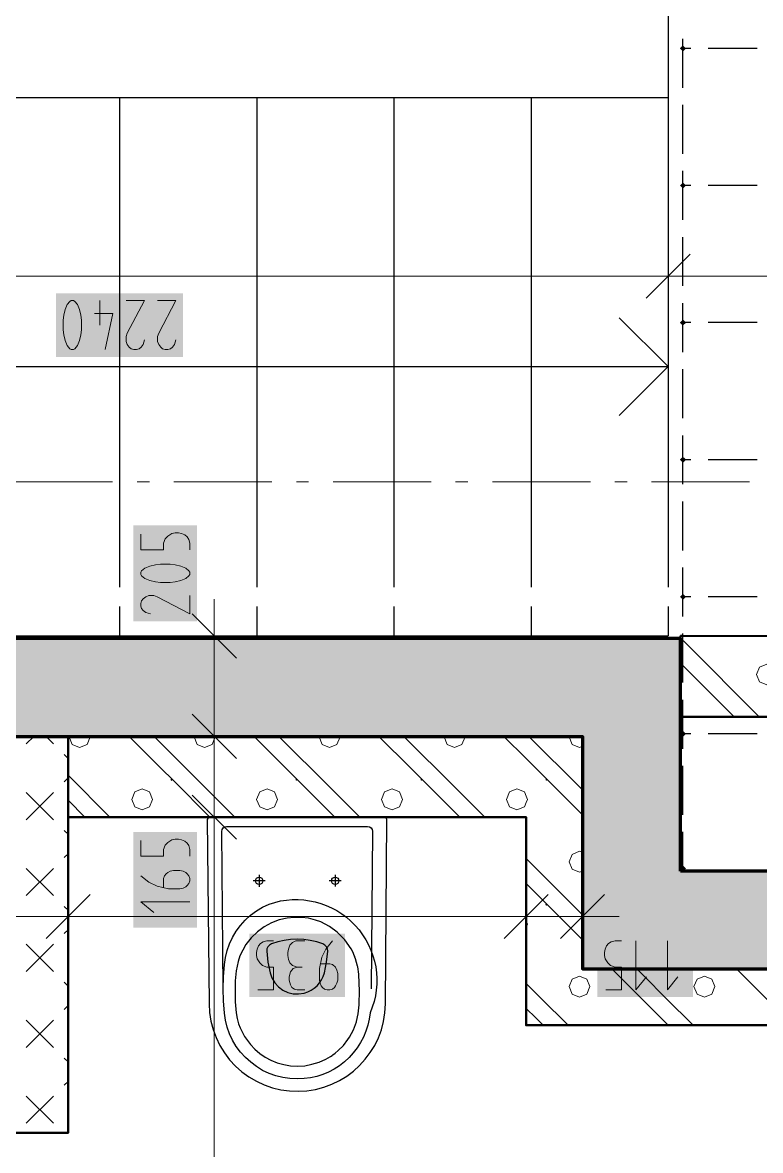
# Model space of a CAD drawing. Header units: millimetres. Extents: x 0 to 594, y 0 to 420.
# Drawn here: x 519.85 to 535.29, y 202.94 to 226.55 of the extents above; entities that cross this region are included whole.
import ezdxf

# ---------------------------------------------------------------- set-up
doc = ezdxf.new("R2010")
doc.units = ezdxf.units.MM
doc.header["$LTSCALE"] = 8
for name, color, linetype in [('PDF_Dokresleni pod rovinou rezu', 7, 'Continuous'), ('PDF_Instalacni prizdivky', 7, 'Continuous'), ('PDF_Koty delkove', 7, 'Continuous'), ('PDF_Osy hlavni', 7, 'Continuous'), ('PDF_Pricky CP', 7, 'Continuous'), ('PDF_Sanita', 7, 'Continuous'), ('PDF_Schody 2D', 7, 'Continuous'), ('PDF_Steny obvodove nosne', 7, 'Continuous')]:
    doc.layers.add(name, color=color, linetype=linetype)

msp = doc.modelspace()

# ---------------------------------------------------------------- linework, layer by layer
at = {"layer": 'PDF_Dokresleni pod rovinou rezu', "lineweight": 25}
for points in [[(533.669, 225.19), (533.669, 226.215)], [(533.834, 226.012), (533.669, 226.012)], [(535.218, 226.012), (534.193, 226.012)], [(533.669, 223.806), (533.669, 224.831)], [(533.669, 222.422), (533.669, 223.447)], [(533.834, 223.142), (533.669, 223.142)], [(535.218, 223.142), (534.193, 223.142)], [(533.669, 221.039), (533.669, 222.064)], [(533.669, 219.655), (533.669, 220.68)], [(533.834, 220.272), (533.669, 220.272)], [(535.218, 220.272), (534.193, 220.272)], [(533.669, 218.271), (533.669, 219.296)], [(533.669, 216.887), (533.669, 217.912)], [(533.834, 217.402), (533.669, 217.402)], [(535.218, 217.402), (534.193, 217.402)], [(533.669, 215.504), (533.669, 216.529)], [(533.669, 214.12), (533.669, 215.145)], [(533.834, 214.532), (533.669, 214.532)], [(535.218, 214.532), (534.193, 214.532)], [(533.669, 212.736), (533.669, 213.761)], [(533.669, 211.353), (533.669, 212.378)], [(533.834, 211.662), (533.669, 211.662)], [(535.218, 211.662), (534.193, 211.662)], [(533.669, 209.969), (533.669, 210.994)], [(533.669, 208.844), (533.669, 209.61)]]:
    msp.add_lwpolyline(points, dxfattribs=at)
at = {"layer": 'PDF_Dokresleni pod rovinou rezu', "lineweight": 25, "transparency": 33554559}
for points in [[(533.734, 226.012), (533.669, 225.948), (533.669, 226.076), (533.605, 226.012)], [(533.734, 223.142), (533.669, 223.078), (533.669, 223.206), (533.605, 223.142)], [(533.734, 220.272), (533.669, 220.208), (533.669, 220.336), (533.605, 220.272)], [(533.734, 217.402), (533.669, 217.338), (533.669, 217.466), (533.605, 217.402)], [(533.734, 214.532), (533.669, 214.468), (533.669, 214.596), (533.605, 214.532)], [(533.734, 211.662), (533.669, 211.598), (533.669, 211.727), (533.605, 211.662)], [(533.669, 208.78), (533.605, 208.844), (533.734, 208.844), (533.669, 208.908)]]:
    msp.add_solid(points, dxfattribs=at)
at = {"layer": 'PDF_Instalacni prizdivky', "lineweight": 50}
msp.add_lwpolyline([(544.996, 213.709), (544.944, 213.709), (533.669, 213.712), (533.618, 213.712), (533.618, 213.661), (533.618, 213.661), (533.618, 212.021), (544.996, 212.017)], close=True, dxfattribs=at)
at = {"layer": 'PDF_Instalacni prizdivky', "lineweight": 9}
for points in [[(535.264, 212.021), (533.726, 213.559), (533.618, 213.666)], [(534.741, 212.021), (533.618, 213.144)], [(520.835, 211.611), (520.83, 211.598), (520.894, 211.443), (521.049, 211.379), (521.204, 211.443), (521.269, 211.598), (521.263, 211.611)], [(522.748, 210.945), (522.082, 211.611)], [(524.296, 209.92), (523.271, 210.945), (523.01, 211.206), (522.605, 211.611)], [(523.449, 211.611), (523.443, 211.598), (523.508, 211.443), (523.663, 211.379), (523.818, 211.443), (523.883, 211.598), (523.877, 211.611)], [(525.362, 210.945), (524.696, 211.611)], [(526.91, 209.92), (525.885, 210.945), (525.623, 211.206), (525.218, 211.611)], [(526.062, 211.611), (526.057, 211.598), (526.121, 211.443), (526.277, 211.379), (526.432, 211.443), (526.496, 211.598), (526.491, 211.611)], [(527.976, 210.945), (527.309, 211.611)], [(529.523, 209.92), (528.498, 210.945), (528.237, 211.206), (527.832, 211.611)], [(528.676, 211.611), (528.671, 211.598), (528.735, 211.443), (528.89, 211.379), (529.046, 211.443), (529.11, 211.598), (529.105, 211.611)], [(530.589, 210.945), (530.389, 211.145), (529.923, 211.611)], [(531.568, 210.489), (531.112, 210.945), (530.851, 211.206), (530.446, 211.611)], [(531.29, 211.611), (531.285, 211.598), (531.349, 211.443), (531.504, 211.379), (531.568, 211.405)], [(523.01, 210.684), (522.748, 210.945)], [(525.623, 210.684), (525.362, 210.945)], [(528.237, 210.684), (527.976, 210.945)], [(530.851, 210.684), (530.589, 210.945)], [(521.682, 209.92), (520.806, 210.796)], [(523.773, 209.92), (523.01, 210.684)], [(526.387, 209.92), (525.623, 210.684)], [(529.001, 209.92), (528.237, 210.684)], [(531.568, 209.966), (530.851, 210.684)], [(524.97, 210.511), (524.815, 210.447), (524.75, 210.292), (524.815, 210.136), (524.97, 210.072), (525.125, 210.136), (525.189, 210.292), (525.125, 210.447)], [(525.125, 210.447), (524.97, 210.511)], [(530.389, 210.358), (530.353, 210.447), (530.197, 210.511), (530.042, 210.447), (529.978, 210.292), (530.042, 210.136), (530.197, 210.072), (530.353, 210.136), (530.389, 210.225)], [(521.159, 209.92), (520.806, 210.274)], [(530.389, 210.225), (530.417, 210.292), (530.389, 210.358)], [(531.568, 209.178), (531.504, 209.204), (531.349, 209.14), (531.285, 208.985), (531.349, 208.829), (531.504, 208.765), (531.568, 208.792)], [(531.568, 207.875), (531.112, 208.331), (530.851, 208.593), (530.389, 209.054)], [(530.589, 208.331), (530.389, 208.531)], [(530.851, 208.07), (530.589, 208.331)], [(531.568, 207.352), (530.851, 208.07)], [(530.389, 207.612), (530.417, 207.678), (530.389, 207.744)], [(533.357, 205.564), (533.203, 205.717), (532.178, 206.742)], [(533.88, 205.564), (533.726, 205.717), (533.464, 205.979), (532.701, 206.742)], [(535.971, 205.564), (535.817, 205.717), (534.792, 206.742)], [(531.266, 205.564), (531.112, 205.717), (530.851, 205.979), (530.389, 206.44)], [(530.743, 205.564), (530.589, 205.717), (530.389, 205.917)]]:
    msp.add_lwpolyline(points, dxfattribs=at)
for points in [[(535.425, 213.125), (535.269, 213.06), (535.205, 212.905), (535.269, 212.75), (535.425, 212.686), (535.58, 212.75), (535.644, 212.905), (535.58, 213.06)], [(522.356, 210.511), (522.201, 210.447), (522.137, 210.292), (522.201, 210.136), (522.356, 210.072), (522.511, 210.136), (522.576, 210.292), (522.511, 210.447)], [(527.584, 210.511), (527.428, 210.447), (527.364, 210.292), (527.428, 210.136), (527.584, 210.072), (527.739, 210.136), (527.803, 210.292), (527.739, 210.447)], [(531.504, 206.59), (531.349, 206.526), (531.285, 206.371), (531.349, 206.216), (531.504, 206.151), (531.659, 206.216), (531.724, 206.371), (531.659, 206.526)], [(534.118, 206.59), (533.963, 206.526), (533.898, 206.371), (533.963, 206.216), (534.118, 206.151), (534.273, 206.216), (534.337, 206.371), (534.273, 206.526)]]:
    msp.add_lwpolyline(points, close=True, dxfattribs=at)
at = {"layer": 'PDF_Instalacni prizdivky', "lineweight": 50}
for points in [[(531.568, 206.742), (531.568, 211.611), (530.389, 211.611), (520.806, 211.611), (520.806, 209.92), (530.389, 209.92), (530.389, 206.742)], [(530.389, 206.742), (530.389, 205.564), (545.764, 205.564), (545.816, 205.564), (545.816, 206.742), (533.618, 206.742), (531.568, 206.742)]]:
    msp.add_lwpolyline(points, dxfattribs=at)
at = {"layer": 'PDF_Instalacni prizdivky', "lineweight": 9, "transparency": 33554559}
for points in [[(522.97, 210.679), (522.947, 210.702), (522.993, 210.702), (522.97, 210.725)], [(525.584, 210.679), (525.561, 210.702), (525.607, 210.702), (525.584, 210.725)], [(528.198, 210.679), (528.175, 210.702), (528.221, 210.702), (528.198, 210.725)], [(530.812, 210.679), (530.788, 210.702), (530.835, 210.702), (530.812, 210.725)], [(530.812, 208.065), (530.788, 208.088), (530.835, 208.088), (530.812, 208.111)]]:
    msp.add_solid(points, dxfattribs=at)
at = {"layer": 'PDF_Koty delkove', "lineweight": 18}
for points in [[(533.362, 222.015), (533.362, 221.246), (533.362, 220.477)], [(533.823, 221.707), (532.901, 220.785)], [(544.944, 221.246), (533.362, 221.246), (510.402, 221.246), (501.792, 221.246), (492.153, 221.246), (492.136, 221.246), (487.237, 221.246), (481.087, 221.246), (470.838, 221.246), (469.351, 221.246), (434.86, 221.246), (428.813, 221.246), (416.513, 221.246), (405.084, 221.246)], [(520.705, 220.323), (520.705, 220.118), (520.719, 220.016), (520.746, 219.896), (520.787, 219.794), (520.841, 219.725), (520.869, 219.709), (520.923, 219.709), (520.951, 219.725), (521.005, 219.794), (521.046, 219.896), (521.074, 220.016), (521.088, 220.118), (521.088, 220.323), (521.074, 220.425), (521.046, 220.545), (521.005, 220.648), (520.951, 220.716), (520.923, 220.734), (520.869, 220.734), (520.841, 220.716), (520.787, 220.648)], [(520.787, 220.648), (520.746, 220.545), (520.719, 220.425), (520.705, 220.323)], [(521.471, 220.734), (521.471, 220.221)], [(522.019, 220.734), (522.402, 220.734), (522.046, 220.05), (522.019, 219.981), (522.019, 219.879), (522.046, 219.811), (522.087, 219.76), (522.128, 219.725), (522.183, 219.709), (522.237, 219.709), (522.292, 219.725), (522.333, 219.76), (522.374, 219.811), (522.402, 219.913)], [(522.676, 220.734), (523.059, 220.734), (522.703, 220.05), (522.676, 219.981), (522.676, 219.879), (522.703, 219.811), (522.744, 219.76), (522.785, 219.725), (522.84, 219.709), (522.894, 219.709), (522.949, 219.725), (522.99, 219.76), (523.031, 219.811), (523.059, 219.913)], [(521.362, 220.46), (521.745, 220.46), (521.58, 219.709)], [(522.328, 215.844), (522.328, 215.516), (522.806, 215.516), (522.806, 215.653), (522.841, 215.748), (522.892, 215.803), (522.977, 215.857), (523.045, 215.871), (523.114, 215.871), (523.182, 215.857), (523.25, 215.83), (523.301, 215.789), (523.336, 215.735), (523.353, 215.653), (523.353, 215.516)], [(522.942, 215.214), (522.737, 215.214), (522.636, 215.2), (522.516, 215.173), (522.414, 215.132), (522.345, 215.078), (522.328, 215.05), (522.328, 214.996), (522.345, 214.968), (522.414, 214.914), (522.516, 214.873), (522.636, 214.845), (522.737, 214.831), (522.942, 214.831), (523.045, 214.845), (523.165, 214.873), (523.267, 214.914), (523.336, 214.968), (523.353, 214.996), (523.353, 215.05), (523.336, 215.078), (523.267, 215.132), (523.165, 215.173)], [(523.165, 215.173), (523.045, 215.2), (522.942, 215.214)], [(523.353, 214.557), (523.353, 214.174), (522.67, 214.53), (522.601, 214.557), (522.499, 214.557), (522.431, 214.53), (522.38, 214.489), (522.345, 214.448), (522.328, 214.393), (522.328, 214.339), (522.345, 214.284), (522.38, 214.243), (522.431, 214.202), (522.532, 214.174)], [(523.866, 213.712), (523.866, 214.481)], [(524.327, 213.251), (523.405, 214.174)], [(524.635, 213.712), (523.866, 213.712), (523.097, 213.712)], [(523.866, 131.969), (523.866, 162.383), (523.866, 184.193), (523.866, 185.679), (523.866, 186.704), (523.866, 209.92), (523.866, 211.611), (523.866, 213.712)], [(524.327, 211.15), (523.405, 212.072)], [(524.635, 211.611), (523.866, 211.611), (523.097, 211.611)], [(524.327, 209.459), (523.405, 210.381)], [(524.635, 209.92), (523.866, 209.92), (523.097, 209.92)], [(522.328, 209.432), (522.328, 209.103), (522.806, 209.103), (522.806, 209.241), (522.841, 209.336), (522.892, 209.391), (522.977, 209.445), (523.045, 209.459), (523.114, 209.459), (523.182, 209.445), (523.25, 209.418), (523.301, 209.377), (523.336, 209.323), (523.353, 209.241), (523.353, 209.103)], [(522.806, 208.446), (522.806, 208.638), (522.824, 208.693), (522.857, 208.734), (522.892, 208.761), (522.942, 208.788), (523.011, 208.802), (523.147, 208.802), (523.216, 208.788), (523.267, 208.761), (523.301, 208.734), (523.336, 208.693), (523.353, 208.638), (523.353, 208.583), (523.336, 208.528), (523.301, 208.487), (523.267, 208.46), (523.216, 208.432), (523.147, 208.418), (522.909, 208.418), (522.67, 208.473), (522.499, 208.556)], [(520.806, 208.611), (520.806, 207.842), (520.806, 207.073)], [(522.499, 208.556), (522.328, 208.693)], [(530.389, 208.611), (530.389, 207.842), (530.389, 207.073)], [(531.568, 208.611), (531.568, 207.842), (531.568, 207.073)], [(521.267, 208.303), (520.345, 207.381)], [(530.851, 208.303), (529.928, 207.381)], [(532.029, 208.303), (531.107, 207.381)], [(523.353, 208.145), (522.328, 208.145), (522.601, 207.926)], [(531.568, 207.842), (530.565, 207.842), (530.389, 207.842), (528.052, 207.842), (520.806, 207.842), (519.217, 207.842), (511.53, 207.842), (509.941, 207.842), (496.155, 207.842)], [(531.568, 207.842), (532.337, 207.842)], [(524.776, 206.304), (525.104, 206.304), (525.104, 206.782), (524.967, 206.782), (524.872, 206.817), (524.817, 206.868), (524.763, 206.953), (524.749, 207.021), (524.749, 207.089), (524.763, 207.158), (524.79, 207.226), (524.831, 207.277), (524.885, 207.312), (524.967, 207.329), (525.104, 207.329)], [(525.761, 207.329), (525.57, 207.329), (525.502, 207.294), (525.447, 207.243), (525.42, 207.158), (525.406, 207.089), (525.406, 207.021), (525.42, 206.936), (525.447, 206.868), (525.502, 206.817), (525.597, 206.782)], [(526.336, 207.329), (526.199, 207.158), (526.117, 206.987), (526.063, 206.748), (526.063, 206.508), (526.077, 206.441), (526.104, 206.389), (526.131, 206.356), (526.172, 206.321), (526.227, 206.304)], [(532.056, 206.304), (532.385, 206.304), (532.385, 206.782), (532.248, 206.782), (532.152, 206.817), (532.097, 206.868), (532.043, 206.953), (532.029, 207.021), (532.029, 207.089), (532.043, 207.158), (532.07, 207.226), (532.111, 207.277), (532.166, 207.312), (532.248, 207.329), (532.385, 207.329)], [(532.686, 207.329), (532.686, 206.304), (532.905, 206.577)], [(533.343, 207.329), (533.343, 206.304), (533.562, 206.577)], [(526.227, 206.304), (526.281, 206.304), (526.336, 206.321), (526.377, 206.356), (526.404, 206.389), (526.432, 206.441), (526.446, 206.508), (526.446, 206.646), (526.432, 206.713), (526.404, 206.782), (526.336, 206.833), (526.281, 206.851), (526.09, 206.851)], [(525.761, 206.304), (525.597, 206.304), (525.542, 206.321), (525.488, 206.356), (525.46, 206.407), (525.433, 206.508), (525.433, 206.577), (525.46, 206.679), (525.515, 206.748), (525.597, 206.782), (525.706, 206.782)]]:
    msp.add_lwpolyline(points, dxfattribs=at)
at = {"layer": 'PDF_Koty delkove', "color": 7, "lineweight": 18, "true_color": 0xffffff, "transparency": 33554559}
for points in [[(523.213, 220.887), (520.551, 220.887), (523.213, 219.555), (520.551, 219.555)], [(523.507, 214.02), (523.507, 216.025), (522.175, 214.02), (522.175, 216.025)], [(523.507, 207.608), (523.507, 209.612), (522.175, 207.608), (522.175, 209.612)], [(526.6, 207.483), (524.595, 207.483), (526.6, 206.151), (524.595, 206.151)], [(533.881, 207.483), (531.876, 207.483), (533.881, 206.151), (531.876, 206.151)]]:
    msp.add_solid(points, dxfattribs=at)
at = {"layer": 'PDF_Osy hlavni', "lineweight": 18}
for points in [[(521.739, 216.941), (519.689, 216.941)], [(522.508, 216.941), (522.252, 216.941)], [(525.07, 216.941), (523.02, 216.941)], [(525.839, 216.941), (525.583, 216.941)], [(528.402, 216.941), (526.352, 216.941)], [(529.17, 216.941), (528.914, 216.941)], [(531.733, 216.941), (529.683, 216.941)], [(532.502, 216.941), (532.245, 216.941)], [(535.064, 216.941), (533.014, 216.941)]]:
    msp.add_lwpolyline(points, dxfattribs=at)
at = {"layer": 'PDF_Pricky CP', "lineweight": 50}
msp.add_lwpolyline([(511.53, 203.309), (515.066, 203.309), (516.193, 203.309), (520.806, 203.309), (520.806, 204.898), (520.806, 209.92), (520.806, 211.611), (519.217, 211.611), (519.217, 204.898), (516.193, 204.898), (515.066, 204.898), (511.53, 204.898)], dxfattribs=at)
at = {"layer": 'PDF_Pricky CP', "lineweight": 9}
for points in [[(520.088, 211.611), (519.932, 211.455)], [(520.501, 211.455), (520.345, 211.611)], [(520.806, 211.15), (520.726, 211.229)], [(520.806, 210.74), (520.726, 210.661)], [(520.501, 209.866), (519.932, 210.435)], [(520.501, 210.435), (519.932, 209.866)], [(520.806, 209.561), (520.726, 209.641)], [(520.806, 209.151), (520.726, 209.072)], [(520.501, 208.277), (519.932, 208.846)], [(520.501, 208.846), (519.932, 208.277)], [(520.806, 207.972), (520.726, 208.052)], [(520.806, 207.562), (520.726, 207.483)], [(520.501, 206.689), (519.932, 207.257)], [(520.501, 207.257), (519.932, 206.689)], [(520.806, 206.384), (520.726, 206.463)], [(520.806, 205.974), (520.726, 205.894)], [(520.501, 205.1), (519.932, 205.669)], [(520.501, 205.669), (519.932, 205.1)], [(520.806, 204.795), (520.726, 204.874)], [(520.806, 204.385), (520.726, 204.306)], [(520.501, 203.511), (519.932, 204.08)], [(520.501, 204.08), (519.932, 203.511)]]:
    msp.add_lwpolyline(points, dxfattribs=at)
at = {"layer": 'PDF_Sanita', "lineweight": 25}
for points in [[(527.445, 206.011), (527.476, 209.869), (527.476, 209.87), (527.461, 209.906), (527.425, 209.921), (523.77, 209.918), (523.77, 209.918), (523.734, 209.903), (523.719, 209.867), (523.756, 206.008), (523.766, 205.827), (523.794, 205.648), (523.84, 205.474), (523.902, 205.304), (523.981, 205.141), (524.076, 204.987), (524.185, 204.842), (524.308, 204.709), (524.444, 204.588), (524.591, 204.482), (524.747, 204.39), (524.911, 204.314), (525.082, 204.255), (525.257, 204.213), (525.436, 204.188), (525.618, 204.181, 0.409107)], [(527.124, 205.822), (527.106, 205.692), (527.077, 205.564), (527.037, 205.438), (526.986, 205.317), (526.925, 205.2), (526.853, 205.089), (526.773, 204.984), (526.684, 204.887), (526.586, 204.798), (526.482, 204.717), (526.371, 204.646), (526.254, 204.584), (526.133, 204.533), (526.007, 204.493), (525.879, 204.463), (525.748, 204.445), (525.598, 204.438), (525.448, 204.445), (525.3, 204.467), (525.154, 204.504), (525.013, 204.555), (524.877, 204.619), (524.748, 204.697), (524.627, 204.787), (524.516, 204.888), (524.415, 204.999), (524.326, 205.12), (524.249, 205.249), (524.185, 205.385), (524.135, 205.526), (524.098, 205.672), (524.077, 205.819), (524.058, 206.073), (524.052, 206.326), (524.058, 206.579), (524.076, 206.833), (524.097, 206.981), (524.133, 207.126), (524.183, 207.268), (524.247, 207.403), (524.324, 207.532), (524.413, 207.653), (524.514, 207.765), (524.625, 207.867), (524.746, 207.957), (524.875, 208.034), (525.01, 208.099, -0.655074)]]:
    msp.add_lwpolyline(points, format="xyb", close=True, dxfattribs=at)
for points in [[(524.803, 209.919), (524.829, 209.919)], [(526.366, 209.92), (526.392, 209.92)], [(524.052, 206.326), (524.021, 209.62), (524.029, 209.66), (524.051, 209.693), (524.084, 209.716), (524.123, 209.724), (524.124, 209.724), (527.072, 209.726), (527.073, 209.726), (527.112, 209.718), (527.145, 209.696), (527.167, 209.662), (527.174, 209.623), (527.148, 206.328)], [(524.927, 208.587), (524.681, 208.587)], [(524.804, 208.71), (524.804, 208.464)], [(526.516, 208.588), (526.27, 208.588)], [(526.393, 208.711), (526.393, 208.465)], [(526.342, 204.942), (526.393, 204.98), (526.456, 205.032), (526.565, 205.141), (526.661, 205.263), (526.694, 205.313), (526.778, 205.469), (526.839, 205.634), (526.841, 205.641), (526.876, 205.803), (526.894, 205.992), (526.894, 205.992), (526.895, 206.012), (526.901, 206.279), (526.888, 206.622), (526.887, 206.633), (526.866, 206.785), (526.864, 206.798), (526.822, 206.95), (526.761, 207.097), (526.728, 207.161), (526.599, 207.351), (526.438, 207.515), (526.275, 207.633), (526.096, 207.725), (525.981, 207.766), (525.835, 207.802), (525.686, 207.821), (525.536, 207.822), (525.387, 207.806), (525.22, 207.767), (525.06, 207.705), (524.909, 207.623), (524.771, 207.522), (524.639, 207.395), (524.527, 207.251), (524.527, 207.251), (524.459, 207.137)], [(526.138, 207.265), (526.007, 207.307), (525.873, 207.338), (525.737, 207.356), (525.599, 207.362), (525.462, 207.356), (525.326, 207.337), (525.192, 207.307), (525.061, 207.264), (525.019, 207.24), (524.986, 207.204), (524.966, 207.16), (524.961, 207.112), (524.985, 206.884), (525.031, 206.66), (525.031, 206.661), (525.07, 206.553), (525.129, 206.454), (525.206, 206.369), (525.299, 206.301)], [(524.459, 207.137), (524.403, 207.017), (524.362, 206.899), (524.32, 206.704), (524.304, 206.495), (524.304, 206.495), (524.299, 206.265), (524.304, 206.052), (524.321, 205.823), (524.342, 205.707), (524.375, 205.593), (524.375, 205.593), (524.404, 205.512), (524.404, 205.512), (524.498, 205.326), (524.622, 205.157), (524.715, 205.06), (524.817, 204.973), (524.928, 204.897), (525.046, 204.833), (525.179, 204.779), (525.317, 204.739), (525.458, 204.716), (525.601, 204.708), (525.757, 204.717), (525.909, 204.745), (526.058, 204.791), (526.199, 204.855), (526.199, 204.855), (526.297, 204.912), (526.33, 204.933), (526.342, 204.942)], [(525.299, 206.301), (525.404, 206.252), (525.515, 206.224), (525.63, 206.219), (525.744, 206.236), (525.819, 206.26), (525.89, 206.295), (525.956, 206.338), (526.015, 206.39), (526.067, 206.45), (526.111, 206.516), (526.145, 206.587), (526.169, 206.662), (526.169, 206.661), (526.214, 206.885), (526.238, 207.113), (526.233, 207.161), (526.213, 207.205), (526.18, 207.241), (526.138, 207.265)], [(526.805, 206.998), (526.796, 207.019)]]:
    msp.add_lwpolyline(points, dxfattribs=at)
for centre in [(524.804, 208.587), (526.393, 208.588)]:
    msp.add_circle(centre, 0.0769, dxfattribs=at)
at = {"layer": 'PDF_Schody 2D', "lineweight": 25}
for points in [[(533.362, 237.287), (533.362, 214.737)], [(510.402, 224.987), (533.362, 224.987)], [(521.882, 224.987), (521.882, 214.737)], [(524.752, 224.987), (524.752, 214.737)], [(527.622, 224.987), (527.622, 214.737)], [(530.492, 224.987), (530.492, 214.737)], [(510.402, 219.35), (533.362, 219.35), (532.337, 220.375)], [(533.362, 219.35), (532.337, 218.325)], [(521.882, 214.327), (521.882, 213.712)], [(524.752, 214.327), (524.752, 213.712)], [(527.622, 214.327), (527.622, 213.712)], [(530.492, 214.327), (530.492, 213.712)], [(533.362, 214.327), (533.362, 213.712)], [(510.402, 213.712), (533.362, 213.712)]]:
    msp.add_lwpolyline(points, dxfattribs=at)
at = {"layer": 'PDF_Steny obvodove nosne', "lineweight": 70}
for points in [[(533.618, 208.792), (533.618, 211.611), (533.618, 212.021), (533.618, 213.661), (533.618, 213.661), (506.917, 213.661), (506.917, 211.611), (509.941, 211.611), (511.53, 211.611), (519.217, 211.611), (520.806, 211.611), (530.389, 211.611), (531.568, 211.611), (531.568, 206.742), (533.618, 206.742)], [(545.816, 208.792), (533.618, 208.792)], [(533.618, 206.742), (545.816, 206.742)]]:
    msp.add_lwpolyline(points, dxfattribs=at)
at = {"layer": 'PDF_Steny obvodove nosne', "color": 9, "lineweight": 9, "true_color": 0xc0c0c0, "transparency": 33554559}
for points in [[(533.618, 213.661), (506.917, 213.661), (533.618, 211.611), (506.917, 211.611)], [(533.618, 206.742), (533.618, 211.611), (531.568, 206.742), (531.568, 211.611)], [(545.816, 208.792), (533.618, 208.792), (545.816, 206.742), (533.618, 206.742)]]:
    msp.add_solid(points, dxfattribs=at)

doc.saveas('drawing.dxf')
